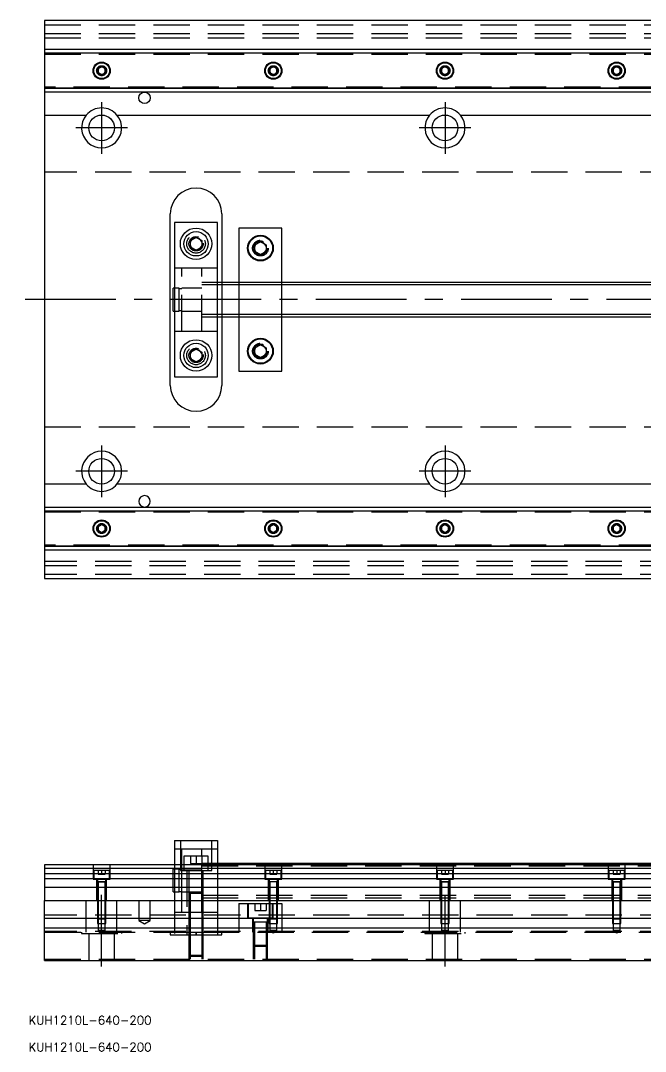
# Model space of a CAD drawing. Extents: x -8 to 830, y -263 to 102.
# Drawn here: x -8.3 to 210, y -262.7 to 97.5 of the extents above; entities that cross this region are included whole.
import ezdxf

# ---------------------------------------------------------------- set-up
doc = ezdxf.new("R2010")
doc.units = 0
doc.linetypes.add('CENTER', pattern=[50.8, 31.75, -6.35, 6.35, -6.35])
doc.linetypes.add('DASHED', pattern=[19.05, 12.7, -6.35])
doc.layers.get('0').update_dxf_attribs({"linetype": 'CONTINUOUS'})
doc.layers.add('CENTER', color=1, linetype='CENTER')
doc.styles.get("Standard").update_dxf_attribs({"font": 'txt.shx', "height": 3, "bigfont": 'bigfont.shx'})

# ---------------------------------------------------------------- blocks, each defined once
blk = doc.blocks.new('*U2')
at = {"color": 7, "linetype": 'CONTINUOUS'}
blk.add_text('KUH1210L-640-200', height=3, dxfattribs=at).set_placement((-5.52, -253.33))
blk = doc.blocks.new('*U3')
at = {"color": 7, "linetype": 'CONTINUOUS'}
blk.add_text('KUH1210L-640-200', height=3, dxfattribs=at).set_placement((-5.52, -262.71))

msp = doc.modelspace()

# ---------------------------------------------------------------- linework, layer by layer
at = {"color": 7, "linetype": 'CONTINUOUS'}
for p, q in [((0, 97.5), (0, 87.5)), ((220, 97.5), (0, 97.5)), ((0, 87.5), (220, 87.5)), ((0, 87.5), (0, 86.247728)), ((0, 86.247728), (220, 86.247728)), ((0, 86.247728), (0, 73.752272)), ((18.75, 80.721688), (20, 81.443376)), ((18.75, 79.278312), (18.75, 80.721688)), ((20, 78.556624), (18.75, 79.278312)), ((20, 81.443376), (21.25, 80.721688)), ((21.25, 79.278312), (20, 78.556624)), ((21.25, 80.721688), (21.25, 79.278312)), ((78.75, 80.721688), (80, 81.443376)), ((78.75, 79.278312), (78.75, 80.721688)), ((80, 78.556624), (78.75, 79.278312)), ((80, 81.443376), (81.25, 80.721688)), ((81.25, 79.278312), (80, 78.556624)), ((81.25, 80.721688), (81.25, 79.278312)), ((138.75, 80.721688), (140, 81.443376)), ((138.75, 79.278312), (138.75, 80.721688)), ((140, 78.556624), (138.75, 79.278312)), ((140, 81.443376), (141.25, 80.721688)), ((141.25, 79.278312), (140, 78.556624)), ((141.25, 80.721688), (141.25, 79.278312)), ((198.75, 80.721688), (200, 81.443376)), ((198.75, 79.278312), (198.75, 80.721688)), ((200, 78.556624), (198.75, 79.278312)), ((200, 81.443376), (201.25, 80.721688)), ((201.25, 79.278312), (200, 78.556624)), ((201.25, 80.721688), (201.25, 79.278312)), ((0, 73.752272), (0, 72.5)), ((220, 73.752272), (0, 73.752272)), ((220, 72.5), (0, 72.5)), ((0, 72.5), (0, 64.5)), ((0, 64.5), (14.638098, 64.5)), ((0, 64.5), (0, -64.5)), ((25.361902, 64.5), (134.638097, 64.5)), ((145.361903, 64.5), (220, 64.5)), ((44, -30), (44, 30)), ((62, 30), (62, 6)), ((60.5, 27), (45.5, 27)), ((45.5, 27), (45.5, -27)), ((60.5, -27), (60.5, 27)), ((51, 20.6547), (53, 21.809402)), ((53, 21.809402), (55, 20.6547)), ((83, 25), (68, 25)), ((68, 25), (68, 6)), ((83, 6), (83, 25)), ((51, 18.3453), (51, 20.6547)), ((53, 17.190598), (51, 18.3453)), ((55, 18.3453), (53, 17.190598)), ((55, 20.6547), (55, 18.3453)), ((73.5, 19.1547), (75.5, 20.309402)), ((73.5, 16.8453), (73.5, 19.1547)), ((75.5, 20.309402), (77.5, 19.1547)), ((77.5, 19.1547), (77.5, 16.8453)), ((75.5, 15.690598), (73.5, 16.8453)), ((77.5, 16.8453), (75.5, 15.690598)), ((45, -4), (45, 4)), ((45.5, 4), (45, 4)), ((220, 6), (60.5, 6)), ((45, -4), (45.5, -4)), ((60.5, -6), (220, -6)), ((62, -6), (62, -30)), ((68, -6), (68, -25)), ((83, -25), (83, -6)), ((51, -18.3453), (53, -17.190598)), ((53, -17.190598), (55, -18.3453)), ((73.5, -16.8453), (75.5, -15.690598)), ((73.5, -19.1547), (73.5, -16.8453)), ((75.5, -15.690598), (77.5, -16.8453)), ((77.5, -16.8453), (77.5, -19.1547)), ((51, -20.6547), (51, -18.3453)), ((53, -21.809402), (51, -20.6547)), ((55, -20.6547), (53, -21.809402)), ((55, -18.3453), (55, -20.6547)), ((75.5, -20.309402), (73.5, -19.1547)), ((77.5, -19.1547), (75.5, -20.309402)), ((68, -25), (83, -25)), ((45.5, -27), (60.5, -27)), ((14.638098, -64.5), (0, -64.5)), ((0, -64.5), (0, -72.5)), ((134.638097, -64.5), (25.361902, -64.5)), ((220, -64.5), (145.361903, -64.5)), ((0, -72.5), (220, -72.5)), ((0, -72.5), (0, -73.752272)), ((0, -73.752272), (220, -73.752272)), ((0, -73.752272), (0, -86.247728)), ((18.75, -79.278312), (20, -78.556624)), ((20, -78.556624), (21.25, -79.278312)), ((78.75, -79.278312), (80, -78.556624)), ((80, -78.556624), (81.25, -79.278312)), ((138.75, -79.278312), (140, -78.556624)), ((140, -78.556624), (141.25, -79.278312)), ((198.75, -79.278312), (200, -78.556624)), ((200, -78.556624), (201.25, -79.278312)), ((18.75, -80.721688), (18.75, -79.278312)), ((20, -81.443376), (18.75, -80.721688)), ((21.25, -80.721688), (20, -81.443376)), ((21.25, -79.278312), (21.25, -80.721688)), ((78.75, -80.721688), (78.75, -79.278312)), ((80, -81.443376), (78.75, -80.721688)), ((81.25, -80.721688), (80, -81.443376)), ((81.25, -79.278312), (81.25, -80.721688)), ((138.75, -80.721688), (138.75, -79.278312)), ((140, -81.443376), (138.75, -80.721688)), ((141.25, -80.721688), (140, -81.443376)), ((141.25, -79.278312), (141.25, -80.721688)), ((198.75, -80.721688), (198.75, -79.278312)), ((200, -81.443376), (198.75, -80.721688)), ((201.25, -80.721688), (200, -81.443376)), ((201.25, -79.278312), (201.25, -80.721688)), ((0, -86.247728), (0, -87.5)), ((220, -86.247728), (0, -86.247728)), ((220, -87.5), (0, -87.5)), ((0, -87.5), (0, -97.5)), ((0, -97.5), (220, -97.5)), ((45.5, -189), (45.5, -197.5)), ((45.5, -189), (60.5, -189)), ((60.5, -189), (60.5, -197.5)), ((0, -197.5), (0, -198.752272)), ((226.5, -197.5), (0, -197.5)), ((226.5, -197), (60.5, -197)), ((226.5, -198.752272), (0, -198.752272)), ((0, -198.752272), (0, -200.52668)), ((0, -200.52668), (226.5, -200.52668)), ((0, -200.52668), (0, -202.423076)), ((0, -202.423076), (0, -205.477372)), ((226.5, -202.423076), (0, -202.423076)), ((226.5, -205.477372), (0, -205.477372)), ((0, -205.477372), (0, -210)), ((0, -216.3), (0, -210)), ((0, -210), (640, -210)), ((640, -216.3), (0, -216.3)), ((0, -219.7), (0, -216.3)), ((0, -231), (0, -219.7)), ((640, -219.7), (0, -219.7)), ((0, -231), (640, -231))]:
    msp.add_line(p, q, dxfattribs=at)
at = {"color": 3, "linetype": 'DASHED'}
for p, q in [((0, 96), (640, 96)), ((0, 93), (640, 93)), ((0, 91.5), (640, 91.5)), ((0, 86.1147), (220, 86.1147)), ((0, 86.1), (251.5, 86.1)), ((0, 85.8), (251.5, 85.8)), ((18.5, 80), (18.516134, 80.21941)), ((81.477374, 80.25955), (81.5, 80)), ((138.5, 80), (138.516134, 80.21941)), ((201.477374, 80.25955), (201.5, 80)), ((251.5, 74.2), (0, 74.2)), ((251.5, 73.9), (0, 73.9)), ((220, 73.8853), (0, 73.8853)), ((640, 44.5), (0, 44.5)), ((55.483582, 19.786038), (55.5, 19.5)), ((73, 18), (73.012884, 18.253488)), ((48, 11), (45.5, 11)), ((48, -11), (48, 11)), ((55, 11), (48, 11)), ((55, -11), (55, 11)), ((60.5, 11), (55, 11)), ((47.1, 4), (45.5, 4)), ((47.1, -4), (47.1, 4)), ((48, 3.8), (47.1, 3.8)), ((55, 4), (48, 4)), ((60.5, 6), (55, 6)), ((60.5, 5.125), (55, 5.125)), ((62, 6), (62, 5.125)), ((62, 5.125), (62, -5.125)), ((68, 6), (68, -6)), ((83, -6), (83, 6)), ((45.5, -4), (47.1, -4)), ((47.1, -3.8), (48, -3.8)), ((48, -4), (55, -4)), ((55, -5.125), (60.5, -5.125)), ((55, -6), (60.5, -6)), ((62, -5.125), (62, -6)), ((45.5, -11), (48, -11)), ((48, -11), (55, -11)), ((55, -11), (60.5, -11)), ((73, -18), (73.012884, -17.746512)), ((55.483582, -19.213962), (55.5, -19.5)), ((0, -44.5), (640, -44.5)), ((0, -73.8853), (220, -73.8853)), ((0, -73.9), (251.5, -73.9)), ((0, -74.2), (251.5, -74.2)), ((18.5, -80), (18.516134, -79.78059)), ((78.5, -80), (78.516134, -79.78059)), ((138.5, -80), (138.516134, -79.78059)), ((198.5, -80), (198.516134, -79.78059)), ((251.5, -85.8), (0, -85.8)), ((251.5, -86.1), (0, -86.1)), ((220, -86.1147), (0, -86.1147)), ((640, -91.5), (0, -91.5)), ((640, -93), (0, -93)), ((640, -96), (0, -96)), ((47.5, -189), (47.5, -199.5)), ((58.5, -199.5), (58.5, -189)), ((48, -192), (45.5, -192)), ((48, -197.5), (48, -192)), ((55, -192), (48, -192)), ((57.25, -194.5), (48.75, -194.5)), ((48.75, -194.5), (48.75, -197.5)), ((51, -194.5), (51, -197)), ((53, -194.5), (53, -197)), ((55, -194.5), (55, -192)), ((60.5, -192), (55, -192)), ((55, -194.5), (55, -197)), ((57.25, -197.5), (57.25, -194.5)), ((17, -197.5), (17, -202.5)), ((23, -202.5), (23, -197.5)), ((45.5, -197.5), (45.5, -210)), ((48, -203), (48, -197.5)), ((48.75, -197.5), (48.75, -199.5)), ((51, -197), (53, -197)), ((53, -197), (55, -197)), ((55, -197.5), (55, -197)), ((57.25, -197), (55, -197)), ((55, -199.5), (55, -197.5)), ((55, -197.875), (585, -197.875)), ((60.5, -197), (57.25, -197)), ((57.25, -199.5), (57.25, -197.5)), ((60.5, -197.5), (60.5, -210)), ((77, -197.5), (77, -202.5)), ((83, -202.5), (83, -197.5)), ((137, -197.5), (137, -202.5)), ((143, -202.5), (143, -197.5)), ((197, -197.5), (197, -202.5)), ((203, -202.5), (203, -197.5)), ((22.75, -199.5), (17.25, -199.5)), ((17.25, -199.5), (17.25, -202.5)), ((18.75, -199.5), (18.75, -200.8)), ((18.75, -200.8), (20, -200.8)), ((20, -199.5), (20, -200.8)), ((20, -200.8), (21.25, -200.8)), ((21.25, -199.5), (21.25, -200.8)), ((22.75, -202.5), (22.75, -199.5)), ((45, -203), (45, -199)), ((45.5, -199), (45, -199)), ((47.1, -199), (45.5, -199)), ((47.1, -203), (47.1, -199)), ((48, -199.2), (47.1, -199.2)), ((47.5, -199.5), (58.5, -199.5)), ((48.75, -199), (48, -199)), ((55, -199), (48.75, -199)), ((49.75, -199.5), (49.75, -222)), ((50.5, -199.5), (50.5, -207.5)), ((55, -203), (55, -199.5)), ((55.5, -207.5), (55.5, -199.5)), ((82.75, -199.5), (77.25, -199.5)), ((77.25, -199.5), (77.25, -202.5)), ((78.75, -199.5), (78.75, -200.8)), ((78.75, -200.8), (80, -200.8)), ((80, -199.5), (80, -200.8)), ((80, -200.8), (81.25, -200.8)), ((81.25, -199.5), (81.25, -200.8)), ((82.75, -202.5), (82.75, -199.5)), ((142.75, -199.5), (137.25, -199.5)), ((137.25, -199.5), (137.25, -202.5)), ((138.75, -199.5), (138.75, -200.8)), ((138.75, -200.8), (140, -200.8)), ((140, -199.5), (140, -200.8)), ((140, -200.8), (141.25, -200.8)), ((141.25, -199.5), (141.25, -200.8)), ((142.75, -202.5), (142.75, -199.5)), ((202.75, -199.5), (197.25, -199.5)), ((197.25, -199.5), (197.25, -202.5)), ((198.75, -199.5), (198.75, -200.8)), ((198.75, -200.8), (200, -200.8)), ((200, -199.5), (200, -200.8)), ((200, -200.8), (201.25, -200.8)), ((201.25, -199.5), (201.25, -200.8)), ((202.75, -202.5), (202.75, -199.5)), ((17, -202.5), (23, -202.5)), ((18.25, -202.5), (18.25, -210)), ((21.500006, -203.5), (18.499994, -203.5)), ((19.998804, -203.5), (18.499994, -203.5)), ((21.500006, -203.5), (18.499994, -203.5)), ((19.998804, -203.5), (18.499994, -203.5)), ((18.5, -202.5), (18.5, -203.5)), ((18.5, -203.495), (18.5, -203.5)), ((18.5, -203.5), (18.62467, -203.5)), ((18.624678, -203.5), (18.5, -203.5)), ((18.5, -203.5), (18.62467, -203.5)), ((18.624678, -203.5), (18.5, -203.5)), ((18.5, -203.5), (18.5, -203.505)), ((18.5, -203.5), (18.5, -210)), ((18.62467, -203.5), (21.375392, -203.5)), ((18.62467, -203.5), (21.375392, -203.5)), ((19.998804, -203.5), (18.624678, -203.5)), ((19.998804, -203.5), (18.624678, -203.5)), ((18.75, -203.5), (18.75, -210)), ((21.500006, -203.5), (19.998804, -203.5)), ((21.500006, -203.5), (19.998804, -203.5)), ((21.37533, -203.5), (19.998804, -203.5)), ((21.37533, -203.5), (19.998804, -203.5)), ((21.25, -210), (21.25, -203.5)), ((21.5, -203.5), (21.37533, -203.5)), ((21.5, -203.5), (21.37533, -203.5)), ((21.375392, -203.5), (21.5, -203.5)), ((21.375392, -203.5), (21.5, -203.5)), ((21.5, -203.5), (21.5, -202.5)), ((21.5, -203.5), (21.5, -203.495)), ((21.5, -203.505), (21.5, -203.5)), ((21.5, -210), (21.5, -203.5)), ((21.75, -210), (21.75, -202.5)), ((45, -207), (45, -203)), ((47.1, -207), (47.1, -203)), ((48, -210), (48, -203)), ((55, -207.500302), (55, -203)), ((77, -202.5), (83, -202.5)), ((78.25, -202.5), (78.25, -210)), ((79.998804, -203.5), (78.499994, -203.5)), ((79.998804, -203.5), (78.499994, -203.5)), ((78.5, -202.5), (78.5, -203.5)), ((78.5, -203.495), (78.5, -203.5)), ((78.624678, -203.5), (78.5, -203.5)), ((78.624678, -203.5), (78.5, -203.5)), ((78.5, -203.5), (78.5, -203.505)), ((78.5, -203.5), (78.5, -210)), ((79.998804, -203.5), (78.624678, -203.5)), ((79.998804, -203.5), (78.624678, -203.5)), ((78.75, -203.5), (78.75, -210)), ((81.500006, -203.5), (79.998804, -203.5)), ((81.500006, -203.5), (79.998804, -203.5)), ((81.37533, -203.5), (79.998804, -203.5)), ((81.37533, -203.5), (79.998804, -203.5)), ((81.25, -210), (81.25, -203.5)), ((81.5, -203.5), (81.37533, -203.5)), ((81.5, -203.5), (81.37533, -203.5)), ((81.5, -203.5), (81.5, -202.5)), ((81.5, -203.5), (81.5, -203.495)), ((81.5, -203.505), (81.5, -203.5)), ((81.5, -210), (81.5, -203.5)), ((81.75, -210), (81.75, -202.5)), ((137, -202.5), (143, -202.5)), ((138.25, -202.5), (138.25, -210)), ((141.500006, -203.5), (138.499994, -203.5)), ((139.998804, -203.5), (138.499994, -203.5)), ((141.500006, -203.5), (138.499994, -203.5)), ((139.998804, -203.5), (138.499994, -203.5)), ((138.5, -202.5), (138.5, -203.5)), ((138.5, -203.495), (138.5, -203.5)), ((138.5, -203.5), (138.62467, -203.5)), ((138.624678, -203.5), (138.5, -203.5)), ((138.5, -203.5), (138.62467, -203.5)), ((138.624678, -203.5), (138.5, -203.5)), ((138.5, -203.5), (138.5, -203.505)), ((138.5, -203.5), (138.5, -210)), ((138.62467, -203.5), (141.375392, -203.5)), ((138.62467, -203.5), (141.375392, -203.5)), ((139.998804, -203.5), (138.624678, -203.5)), ((139.998804, -203.5), (138.624678, -203.5)), ((138.75, -203.5), (138.75, -210)), ((141.500006, -203.5), (139.998804, -203.5)), ((141.500006, -203.5), (139.998804, -203.5)), ((141.37533, -203.5), (139.998804, -203.5)), ((141.37533, -203.5), (139.998804, -203.5)), ((141.25, -210), (141.25, -203.5)), ((141.5, -203.5), (141.37533, -203.5)), ((141.5, -203.5), (141.37533, -203.5)), ((141.375392, -203.5), (141.5, -203.5)), ((141.375392, -203.5), (141.5, -203.5)), ((141.5, -203.5), (141.5, -202.5)), ((141.5, -203.5), (141.5, -203.495)), ((141.5, -203.505), (141.5, -203.5)), ((141.5, -210), (141.5, -203.5)), ((141.75, -210), (141.75, -202.5)), ((197, -202.5), (203, -202.5)), ((198.25, -202.5), (198.25, -210)), ((201.500006, -203.5), (198.499994, -203.5)), ((199.998804, -203.5), (198.499994, -203.5)), ((201.500006, -203.5), (198.499994, -203.5)), ((199.998804, -203.5), (198.499994, -203.5)), ((198.5, -202.5), (198.5, -203.5)), ((198.5, -203.495), (198.5, -203.5)), ((198.5, -203.5), (198.62467, -203.5)), ((198.624678, -203.5), (198.5, -203.5)), ((198.5, -203.5), (198.62467, -203.5)), ((198.624678, -203.5), (198.5, -203.5)), ((198.5, -203.5), (198.5, -203.505)), ((198.5, -203.5), (198.5, -210)), ((198.62467, -203.5), (201.375392, -203.5)), ((198.62467, -203.5), (201.375392, -203.5)), ((199.998804, -203.5), (198.624678, -203.5)), ((199.998804, -203.5), (198.624678, -203.5)), ((198.75, -203.5), (198.75, -210)), ((201.500006, -203.5), (199.998804, -203.5)), ((201.500006, -203.5), (199.998804, -203.5)), ((201.37533, -203.5), (199.998804, -203.5)), ((201.37533, -203.5), (199.998804, -203.5)), ((201.25, -210), (201.25, -203.5)), ((201.5, -203.5), (201.37533, -203.5)), ((201.5, -203.5), (201.37533, -203.5)), ((201.375392, -203.5), (201.5, -203.5)), ((201.375392, -203.5), (201.5, -203.5)), ((201.5, -203.5), (201.5, -202.5)), ((201.5, -203.5), (201.5, -203.495)), ((201.5, -203.505), (201.5, -203.5)), ((201.5, -210), (201.5, -203.5)), ((201.75, -210), (201.75, -202.5)), ((45, -207), (45.5, -207)), ((45.5, -207), (47.1, -207)), ((47.1, -206.8), (48, -206.8)), ((48, -207), (50.5, -207)), ((55.500006, -207.5), (50.499994, -207.5)), ((55.500006, -207.5), (50.499994, -207.5)), ((50.5, -207), (55, -207)), ((50.5, -207.495), (50.5, -207.5)), ((50.5, -207.5), (50.757448, -207.5)), ((50.757468, -207.5), (50.5, -207.5)), ((50.5, -207.5), (50.5, -207.505)), ((50.5, -207.5), (50.5, -210)), ((55.242552, -207.5), (50.757468, -207.5)), ((50.9, -207.5), (50.9, -210)), ((55, -210), (55, -207.500302)), ((55, -208.125), (585, -208.125)), ((55.1, -210), (55.1, -207.5)), ((55.5, -207.5), (55.242552, -207.5)), ((55.242602, -207.5), (55.5, -207.5)), ((55.5, -207.5), (55.5, -207.495)), ((55.5, -207.505), (55.5, -207.5)), ((55.5, -210), (55.5, -207.5)), ((14.638098, -221), (14.638098, -210)), ((18.5, -210), (18.5, -216.25)), ((18.500006, -210), (18.500006, -216.250006)), ((18.75, -210), (18.75, -216.3)), ((21.25, -216.3), (21.25, -210)), ((21.499994, -216.250006), (21.499994, -210)), ((21.5, -216.25), (21.5, -210)), ((25.361902, -221), (25.361902, -210)), ((33, -210), (33, -217)), ((37, -217), (37, -210)), ((45.5, -210), (45.5, -216.3)), ((48, -214), (48, -210)), ((50.5, -210), (50.5, -216.3)), ((50.9, -210), (50.9, -216.3)), ((55, -209), (585, -209)), ((55, -214), (55, -210)), ((55.1, -216.3), (55.1, -210)), ((55.361902, -210), (55.361902, -221)), ((55.5, -216.3), (55.5, -210)), ((60.5, -210), (60.5, -216.3)), ((68, -211), (68, -216.3)), ((68, -211), (78.5, -211)), ((71, -211), (71, -216)), ((71.25, -211), (71.25, -216)), ((73.5, -211), (73.5, -213.5)), ((75.5, -211), (75.5, -213.5)), ((77.5, -211), (77.5, -213.5)), ((78.5, -210), (78.5, -216.25)), ((78.5, -211), (78.75, -211)), ((78.500006, -210), (78.500006, -216.250006)), ((78.75, -210), (78.75, -216.3)), ((78.75, -211), (81.25, -211)), ((79.75, -216), (79.75, -211)), ((80, -216), (80, -211)), ((81.25, -216.3), (81.25, -210)), ((81.25, -211), (81.5, -211)), ((81.499994, -216.250006), (81.499994, -210)), ((81.5, -216.25), (81.5, -210)), ((81.5, -211), (83, -211)), ((83, -211), (83, -216.3)), ((134.638098, -221), (134.638098, -210)), ((138.5, -210), (138.5, -216.25)), ((138.500006, -210), (138.500006, -216.250006)), ((138.75, -210), (138.75, -216.3)), ((141.25, -216.3), (141.25, -210)), ((141.499994, -216.250006), (141.499994, -210)), ((141.5, -216.25), (141.5, -210)), ((145.361902, -221), (145.361902, -210)), ((198.5, -210), (198.5, -216.25)), ((198.500006, -210), (198.500006, -216.250006)), ((198.75, -210), (198.75, -216.3)), ((201.25, -216.3), (201.25, -210)), ((201.499994, -216.250006), (201.499994, -210)), ((201.5, -216.25), (201.5, -210)), ((640, -215.15), (0, -215.15)), ((45.5, -214), (48, -214)), ((48, -214), (50.5, -214)), ((50.5, -214), (50.9, -214)), ((50.9, -214), (55, -214)), ((55, -214), (60.5, -214)), ((71, -216), (80, -216)), ((72.75, -216), (72.75, -221)), ((73, -216), (73, -216.3)), ((73.5, -213.5), (75.5, -213.5)), ((75.5, -213.5), (77.5, -213.5)), ((78, -216.3), (78, -216)), ((78.25, -221), (78.25, -216)), ((18.5, -216.25), (21.5, -216.25)), ((18.5, -216.25), (18.55, -216.3)), ((18.500006, -216.250006), (18.500006, -216.3)), ((18.500006, -216.3), (18.500006, -218)), ((18.500006, -218), (21.499994, -218)), ((18.55, -216.3), (18.75, -216.5)), ((18.75, -216.3), (18.75, -216.5)), ((21.25, -216.5), (18.75, -216.5)), ((18.75, -216.5), (18.75, -218)), ((18.75, -218), (18.75, -220.5)), ((21.25, -216.5), (21.25, -216.3)), ((21.25, -216.5), (21.45, -216.3)), ((21.25, -218), (21.25, -216.5)), ((21.25, -220.5), (21.25, -218)), ((21.45, -216.3), (21.5, -216.25)), ((21.499994, -216.3), (21.499994, -216.250006)), ((21.499994, -218), (21.499994, -216.3)), ((37, -217), (33, -217)), ((33, -217), (35, -218.1547)), ((35, -218.1547), (37, -217)), ((45.5, -216.3), (45.5, -219.7)), ((45.5, -219.7), (45.5, -221)), ((50.5, -216.3), (50.5, -219.7)), ((50.5, -219.7), (50.5, -221)), ((50.9, -216.3), (50.9, -219.7)), ((50.9, -219.7), (50.9, -221)), ((55.1, -219.7), (55.1, -216.3)), ((55.1, -221), (55.1, -219.7)), ((55.5, -219.7), (55.5, -216.3)), ((55.5, -221), (55.5, -219.7)), ((60.5, -216.3), (60.5, -219.7)), ((60.5, -219.7), (60.5, -222)), ((68, -216.3), (68, -219.7)), ((68, -219.7), (68, -221)), ((78.000006, -217.6), (72.999994, -217.6)), ((73, -216.3), (73, -217.6)), ((73, -217.595), (73, -217.6)), ((73.257468, -217.6), (73, -217.6)), ((73, -217.6), (73, -217.605)), ((73, -217.6), (73, -219.7)), ((73, -219.7), (73, -221)), ((77.742552, -217.6), (73.257468, -217.6)), ((73.4, -217.6), (73.4, -219.7)), ((73.4, -219.7), (73.4, -221)), ((77.6, -219.7), (77.6, -217.6)), ((77.6, -221), (77.6, -219.7)), ((78, -217.6), (77.742552, -217.6)), ((78, -217.6), (78, -216.3)), ((78, -217.6), (78, -217.595)), ((78, -217.605), (78, -217.6)), ((78, -219.7), (78, -217.6)), ((78, -221), (78, -219.7)), ((78.5, -216.25), (81.5, -216.25)), ((78.5, -216.25), (78.55, -216.3)), ((78.500006, -216.250006), (78.500006, -216.3)), ((78.500006, -216.3), (78.500006, -218)), ((78.500006, -218), (81.499994, -218)), ((78.55, -216.3), (78.75, -216.5)), ((78.75, -216.3), (78.75, -216.5)), ((81.25, -216.5), (78.75, -216.5)), ((78.75, -216.5), (78.75, -218)), ((78.75, -218), (78.75, -220.5)), ((81.25, -216.5), (81.25, -216.3)), ((81.25, -216.5), (81.45, -216.3)), ((81.25, -218), (81.25, -216.5)), ((81.25, -220.5), (81.25, -218)), ((81.45, -216.3), (81.5, -216.25)), ((81.499994, -216.3), (81.499994, -216.250006)), ((81.499994, -218), (81.499994, -216.3)), ((83, -216.3), (83, -219.7)), ((83, -219.7), (83, -221)), ((138.5, -216.25), (141.5, -216.25)), ((138.5, -216.25), (138.55, -216.3)), ((138.500006, -216.250006), (138.500006, -216.3)), ((138.500006, -216.3), (138.500006, -218)), ((138.500006, -218), (141.499994, -218)), ((138.55, -216.3), (138.75, -216.5)), ((138.75, -216.3), (138.75, -216.5)), ((141.25, -216.5), (138.75, -216.5)), ((138.75, -216.5), (138.75, -218)), ((138.75, -218), (138.75, -220.5)), ((141.25, -216.5), (141.25, -216.3)), ((141.25, -216.5), (141.45, -216.3)), ((141.25, -218), (141.25, -216.5)), ((141.25, -220.5), (141.25, -218)), ((141.45, -216.3), (141.5, -216.25)), ((141.499994, -216.3), (141.499994, -216.250006)), ((141.499994, -218), (141.499994, -216.3)), ((198.5, -216.25), (201.5, -216.25)), ((198.5, -216.25), (198.55, -216.3)), ((198.500006, -216.250006), (198.500006, -216.3)), ((198.500006, -216.3), (198.500006, -218)), ((198.500006, -218), (201.499994, -218)), ((198.55, -216.3), (198.75, -216.5)), ((198.75, -216.3), (198.75, -216.5)), ((201.25, -216.5), (198.75, -216.5)), ((198.75, -216.5), (198.75, -218)), ((198.75, -218), (198.75, -220.5)), ((201.25, -216.5), (201.25, -216.3)), ((201.25, -216.5), (201.45, -216.3)), ((201.25, -218), (201.25, -216.5)), ((201.25, -220.5), (201.25, -218)), ((201.45, -216.3), (201.5, -216.25)), ((201.499994, -216.3), (201.499994, -216.250006)), ((201.499994, -218), (201.499994, -216.3)), ((640, -220.85), (0, -220.85)), ((0, -221), (44.638098, -221)), ((13, -221), (13, -221.5)), ((13, -221.5), (27, -221.5)), ((15.5, -221.5), (15.5, -231)), ((21.25, -220.5), (18.75, -220.5)), ((18.75, -220.5), (20, -221.221688)), ((20, -221.221688), (21.25, -220.5)), ((24.5, -231), (24.5, -221.5)), ((27, -221.5), (27, -221)), ((44, -221), (44, -222)), ((44, -222), (53, -222)), ((44.638098, -221), (55.361902, -221)), ((45.5, -221), (45.5, -221.5)), ((50.5, -221), (50.5, -222)), ((50.5, -222), (50.5, -229.1)), ((50.500006, -222), (50.500006, -229.100006)), ((50.9, -221), (50.9, -222)), ((50.9, -222), (50.9, -229.5)), ((53, -221), (53, -222)), ((53, -222), (53, -221)), ((53, -222), (62, -222)), ((55.1, -222), (55.1, -221)), ((55.1, -229.5), (55.1, -222)), ((55.361902, -221), (254.638098, -221)), ((55.499994, -229.100006), (55.499994, -222)), ((55.5, -222), (55.5, -221)), ((55.5, -229.1), (55.5, -222)), ((62, -222), (62, -221)), ((73, -221), (73, -225.6)), ((73.000006, -221), (73.000006, -225.600006)), ((73.4, -221), (73.4, -226)), ((77.6, -226), (77.6, -221)), ((77.999994, -225.600006), (77.999994, -221)), ((78, -225.6), (78, -221)), ((81.25, -220.5), (78.75, -220.5)), ((78.75, -220.5), (80, -221.221688)), ((80, -221.221688), (81.25, -220.5)), ((133, -221), (133, -221.5)), ((133, -221.5), (147, -221.5)), ((135.5, -221.5), (135.5, -231)), ((141.25, -220.5), (138.75, -220.5)), ((138.75, -220.5), (140, -221.221688)), ((140, -221.221688), (141.25, -220.5)), ((144.5, -231), (144.5, -221.5)), ((147, -221.5), (147, -221)), ((201.25, -220.5), (198.75, -220.5)), ((198.75, -220.5), (200, -221.221688)), ((200, -221.221688), (201.25, -220.5)), ((73, -225.6), (78, -225.6)), ((73, -225.6), (73.4, -226)), ((73.000006, -225.600006), (73.000006, -230.5)), ((77.6, -226), (73.4, -226)), ((73.4, -226), (73.4, -230.5)), ((77.6, -226), (78, -225.6)), ((77.6, -230.5), (77.6, -226)), ((77.999994, -230.5), (77.999994, -225.600006)), ((0, -230.5), (640, -230.5)), ((50.5, -229.1), (55.5, -229.1)), ((50.5, -229.1), (50.9, -229.5)), ((50.500006, -229.100006), (50.500006, -230.5)), ((55.1, -229.5), (50.9, -229.5)), ((50.9, -229.5), (50.9, -230.5)), ((55.1, -229.5), (55.5, -229.1)), ((55.1, -230.5), (55.1, -229.5)), ((55.499994, -230.5), (55.499994, -229.100006))]:
    msp.add_line(p, q, dxfattribs=at)
at = {"color": 3, "linetype": 'CONTINUOUS'}
for p, q in [((220, 5.125), (60.5, 5.125)), ((60.5, -5.125), (220, -5.125))]:
    msp.add_line(p, q, dxfattribs=at)
at = {"color": 7, "linetype": 'CONTINUOUS'}
for centre, radius in [((20, 80), 3), ((80, 80), 3), ((140, 80), 3), ((200, 80), 3), ((20, 80), 2.75), ((80, 80), 2.75), ((140, 80), 2.75), ((200, 80), 2.75), ((35, 70.5), 2), ((20, 60), 4.5), ((140, 60), 4.5), ((53, 19.5), 5.5), ((53, 19.5), 4.25), ((75.5, 18), 4.5), ((75.5, 18), 4.25), ((53, -19.5), 5.5), ((75.5, -18), 4.5), ((75.5, -18), 4.25), ((53, -19.5), 4.25), ((20, -60), 4.5), ((140, -60), 4.5), ((20, -80), 3), ((20, -80), 2.75), ((80, -80), 3), ((80, -80), 2.75), ((140, -80), 3), ((140, -80), 2.75), ((200, -80), 3), ((200, -80), 2.75)]:
    msp.add_circle(centre, radius, dxfattribs=at)
at = {"color": 3, "linetype": 'DASHED'}
for centre, radius in [((20, 80), 1.75), ((20, 80), 1.5), ((80, 80), 1.75), ((80, 80), 1.5), ((140, 80), 1.75), ((140, 80), 1.5), ((200, 80), 1.75), ((200, 80), 1.5), ((53, 19.5), 3.25), ((53, 19.5), 2.5), ((75.5, 18), 2.75), ((75.5, 18), 2.5), ((53, -19.5), 3.25), ((53, -19.5), 2.5), ((75.5, -18), 2.75), ((75.5, -18), 2.5), ((20, -80), 1.75), ((20, -80), 1.5), ((80, -80), 1.75), ((80, -80), 1.5), ((140, -80), 1.75), ((140, -80), 1.5), ((200, -80), 1.75), ((200, -80), 1.5)]:
    msp.add_circle(centre, radius, dxfattribs=at)
at = {"color": 7, "linetype": 'CONTINUOUS'}
for centre, radius, start, end in [((20, 80), 1.25, 120, 180), ((20, 80), 1.25, 180, 240), ((20, 80), 1.25, 60, 120), ((20, 80), 1.25, 0, 60), ((20, 80), 1.25, 300, 0), ((80, 80), 1.25, 120, 180), ((80, 80), 1.25, 180, 240), ((80, 80), 1.25, 60, 120), ((80, 80), 1.25, 0, 60), ((80, 80), 1.25, 300, 0), ((140, 80), 1.25, 120, 180), ((140, 80), 1.25, 180, 240), ((140, 80), 1.25, 60, 120), ((140, 80), 1.25, 0, 60), ((140, 80), 1.25, 300, 0), ((200, 80), 1.25, 120, 180), ((200, 80), 1.25, 180, 240), ((200, 80), 1.25, 60, 120), ((200, 80), 1.25, 0, 60), ((200, 80), 1.25, 300, 0), ((20, 80), 1.25, 240, 300), ((80, 80), 1.25, 240, 300), ((140, 80), 1.25, 240, 300), ((200, 80), 1.25, 240, 300), ((20, 60), 7, 40.005201, 139.994799), ((140, 60), 7, 40.005201, 139.994799), ((20, 60), 7, 139.994799, 40.005201), ((140, 60), 7, 139.994799, 40.005201), ((53, 30), 9, 90, 180), ((53, 30), 9, 0, 90), ((53, 19.5), 2.1, 162.24721, 180), ((53, 19.5), 2.1, 180, 197.75279), ((53, 19.5), 2.1, 137.75279, 162.24721), ((53, 19.5), 2.1, 197.75279, 222.24721), ((53, 19.5), 2.1, 102.24721, 137.75279), ((53, 19.5), 2.1, 222.24721, 257.75279), ((53, 19.5), 2.1, 77.75279, 102.24721), ((53, 19.5), 2.1, 42.24721, 77.75279), ((53, 19.5), 2.1, 282.24721, 317.75279), ((53, 19.5), 2.1, 17.75279, 42.24721), ((53, 19.5), 2.1, 317.75279, 342.24721), ((53, 19.5), 2.1, 342.24721, 17.75279), ((75.5, 18), 2.1, 162.24721, 180), ((75.5, 18), 2.1, 137.75279, 162.24721), ((75.5, 18), 2.1, 102.24721, 137.75279), ((75.5, 18), 2.1, 77.75279, 102.24721), ((75.5, 18), 2.1, 42.24721, 77.75279), ((75.5, 18), 2.1, 17.75279, 42.24721), ((75.5, 18), 2.1, 342.24721, 17.75279), ((53, 19.5), 2.1, 257.75279, 282.24721), ((75.5, 18), 2.1, 180, 197.75279), ((75.5, 18), 2.1, 197.75279, 222.24721), ((75.5, 18), 2.1, 222.24721, 257.75279), ((75.5, 18), 2.1, 257.75279, 282.24721), ((75.5, 18), 2.1, 282.24721, 317.75279), ((75.5, 18), 2.1, 317.75279, 342.24721), ((53, -19.5), 2.1, 102.24721, 137.75279), ((53, -19.5), 2.1, 77.75279, 102.24721), ((53, -19.5), 2.1, 42.24721, 77.75279), ((75.5, -18), 2.1, 162.24721, 180), ((75.5, -18), 2.1, 180, 197.75279), ((75.5, -18), 2.1, 137.75279, 162.24721), ((75.5, -18), 2.1, 102.24721, 137.75279), ((75.5, -18), 2.1, 77.75279, 102.24721), ((75.5, -18), 2.1, 42.24721, 77.75279), ((75.5, -18), 2.1, 17.75279, 42.24721), ((75.5, -18), 2.1, 342.24721, 17.75279), ((53, -19.5), 2.1, 162.24721, 180), ((53, -19.5), 2.1, 180, 197.75279), ((53, -19.5), 2.1, 137.75279, 162.24721), ((53, -19.5), 2.1, 197.75279, 222.24721), ((53, -19.5), 2.1, 222.24721, 257.75279), ((53, -19.5), 2.1, 257.75279, 282.24721), ((53, -19.5), 2.1, 282.24721, 317.75279), ((53, -19.5), 2.1, 17.75279, 42.24721), ((53, -19.5), 2.1, 317.75279, 342.24721), ((53, -19.5), 2.1, 342.24721, 17.75279), ((75.5, -18), 2.1, 197.75279, 222.24721), ((75.5, -18), 2.1, 222.24721, 257.75279), ((75.5, -18), 2.1, 257.75279, 282.24721), ((75.5, -18), 2.1, 282.24721, 317.75279), ((75.5, -18), 2.1, 317.75279, 342.24721), ((53, -30), 9, 180, 270), ((53, -30), 9, 270, 0), ((20, -60), 7, 319.994799, 220.005201), ((140, -60), 7, 319.994799, 220.005201), ((20, -60), 7, 220.005201, 319.994799), ((140, -60), 7, 220.005201, 319.994799), ((35, -70.5), 2, 90, 270), ((35, -70.5), 2, 270, 90), ((20, -80), 1.25, 120, 180), ((20, -80), 1.25, 60, 120), ((20, -80), 1.25, 0, 60), ((80, -80), 1.25, 120, 180), ((80, -80), 1.25, 60, 120), ((80, -80), 1.25, 0, 60), ((140, -80), 1.25, 120, 180), ((140, -80), 1.25, 60, 120), ((140, -80), 1.25, 0, 60), ((200, -80), 1.25, 120, 180), ((200, -80), 1.25, 60, 120), ((200, -80), 1.25, 0, 60), ((20, -80), 1.25, 180, 240), ((20, -80), 1.25, 240, 300), ((20, -80), 1.25, 300, 0), ((80, -80), 1.25, 180, 240), ((80, -80), 1.25, 240, 300), ((80, -80), 1.25, 300, 0), ((140, -80), 1.25, 180, 240), ((140, -80), 1.25, 240, 300), ((140, -80), 1.25, 300, 0), ((200, -80), 1.25, 180, 240), ((200, -80), 1.25, 240, 300), ((200, -80), 1.25, 300, 0)]:
    msp.add_arc(centre, radius, start, end, dxfattribs=at)
at = {"layer": 'CENTER', "color": 1, "linetype": 'CENTER'}
for p, q in [((20, 69), (20, 51)), ((140, 69), (140, 51)), ((29, 60), (11, 60)), ((149, 60), (131, 60)), ((685.361871, 0), (-8.32213, 0)), ((20, -51), (20, -69)), ((140, -51), (140, -69)), ((29, -60), (11, -60)), ((149, -60), (131, -60)), ((20, -233), (20, -208)), ((140, -233), (140, -208))]:
    msp.add_line(p, q, dxfattribs=at)

# ---------------------------------------------------------------- block references
at = {"color": 7, "linetype": 'CONTINUOUS'}
for name in ['*U2', '*U3']:
    msp.add_blockref(name, (0, 0), dxfattribs=at)

doc.saveas('drawing.dxf')
